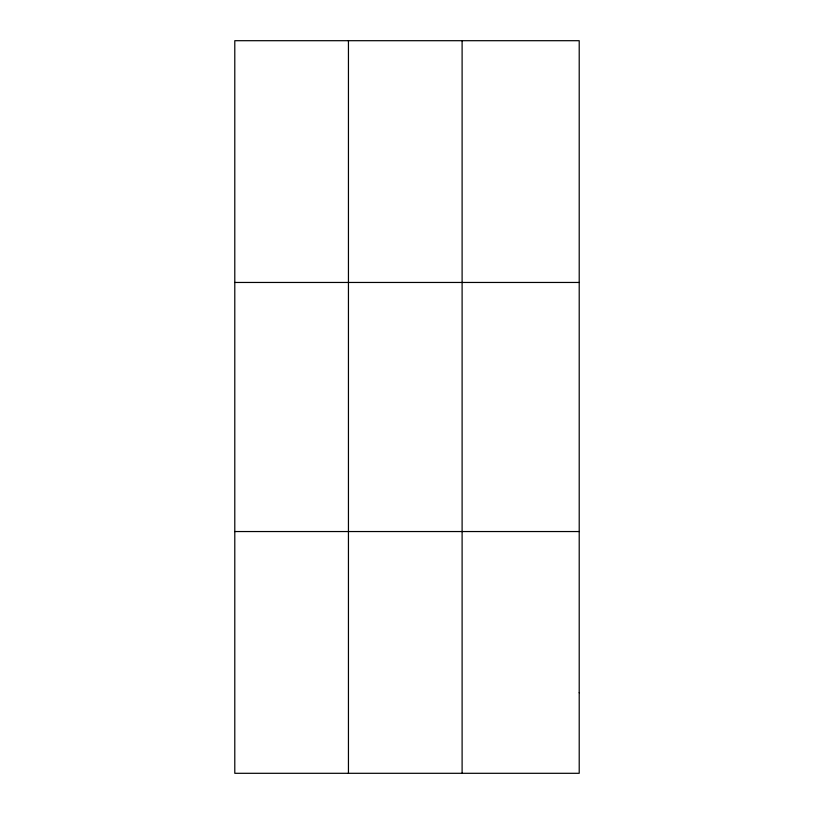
<?xml version="1.0" encoding="UTF-8"?>
<svg xmlns="http://www.w3.org/2000/svg" width="814" height="814" viewBox="0 0 814 814"><rect width="100%" height="100%" fill="white"/><g stroke="black" fill="none" stroke-linecap="round" stroke-linejoin="round"><path stroke-width="1.22" d="M348.443 773.3L348.443 40.7M462.108 773.3L462.108 40.7M234.788 282.458L579.212 282.458M234.788 531.542L579.212 531.542M579.212 692.714L579.212 773.3L234.788 773.3L234.788 40.7L579.212 40.7L579.212 692.714"/></g></svg>
